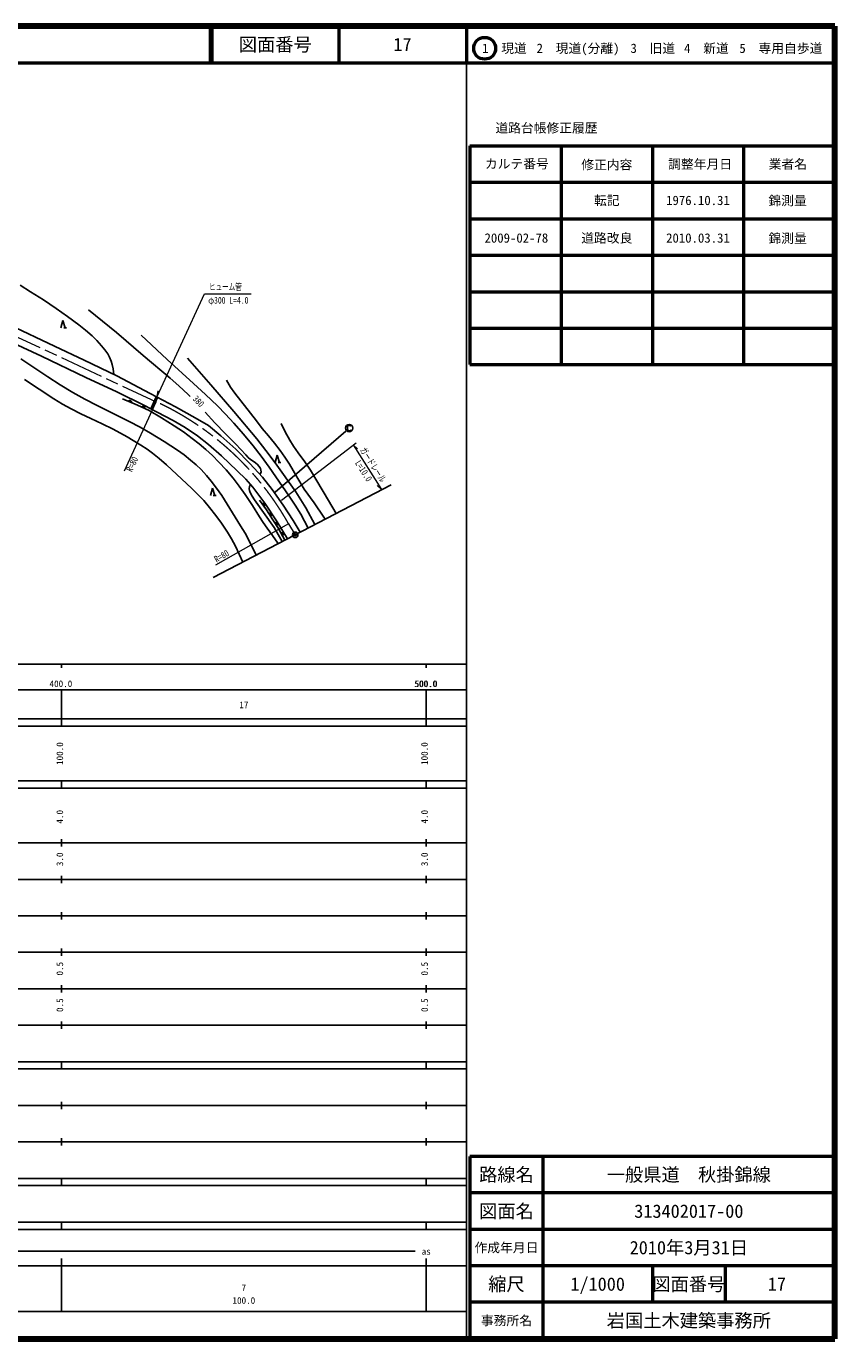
# Model space of a CAD drawing. Units: millimetres, scale not verified. Extents: x 40000 to 680000, y 20000 to 380000.
# Drawn here: x 458344 to 680000, y 20000 to 380000 of the extents above; entities that cross this region are included whole.
import ezdxf
from ezdxf.enums import TextEntityAlignment as Align

# ---------------------------------------------------------------- set-up
doc = ezdxf.new("R2010")
doc.units = ezdxf.units.MM
doc.header["$LTSCALE"] = 1000
doc.header["$PDMODE"] = 32
doc.header["$PDSIZE"] = 500
doc.linetypes.add('CHAIN', pattern=[18.5, 12, -1.5, 3.5, -1.5])
doc.linetypes.add('DASHED', pattern=[7.5, 6, -1.5])
for name, color, linetype, lineweight in [('M-BGD', 7, 'Continuous', 25), ('M-BMK', 2, 'CHAIN', 13), ('M-BMK-HTXT', 7, 'Continuous', 13), ('M-BMK-SRVR', 3, 'Continuous', 25), ('M-STR-HTXT', 7, 'Continuous', 13), ('M-STR-STRC', 7, 'Continuous', 25), ('M-TTL', 2, 'Continuous', 140), ('M-TTL-BAND', 7, 'Continuous', 25), ('M-TTL-FRAM', 2, 'Continuous', 50), ('M-TTL-LINE', 7, 'Continuous', 50)]:
    doc.layers.add(name, color=color, linetype=linetype, lineweight=lineweight)
doc.layers.add('M-OTRS', color=6, linetype='Continuous')
doc.layers.add('M-TTL-TXT', color=7, linetype='Continuous')
doc.styles.add('ＭＳ ゴシック', font='')
doc.styles.get('ＭＳ ゴシック').set_extended_font_data('MS Gothic')

msp = doc.modelspace()

# ---------------------------------------------------------------- linework, layer by layer
at = {"layer": 'M-BGD'}
for p, q in [((467803, 297299), (468403, 299299)), ((468403, 299299), (469003, 297299)), ((453764, 298125), (466047, 292277)), ((468603, 297299), (469403, 297299)), ((450824, 294922), (462558, 289471)), ((466047, 292277), (474199, 288422)), ((462558, 289471), (474684, 283657)), ((474199, 288422), (483166, 284122)), ((474684, 283657), (483137, 279711)), ((483166, 284122), (492356, 279229)), ((483137, 279711), (490724, 275957)), ((484745, 277797), (488803, 276031)), ((486400, 277208), (486316, 277114)), ((486495, 277275), (486400, 277208)), ((486627, 277327), (486495, 277275)), ((486742, 277342), (486627, 277327)), ((486868, 277331), (486742, 277342)), ((487015, 277267), (486868, 277331)), ((487109, 277183), (487015, 277267)), ((492356, 279229), (499246, 275646)), ((487177, 277088), (487109, 277183)), ((487229, 276956), (487177, 277088)), ((487244, 276841), (487229, 276956)), ((487232, 276715), (487244, 276841)), ((488803, 276031), (491996, 274603)), ((490028, 275614), (489943, 275521)), ((490124, 275681), (490028, 275614)), ((490256, 275732), (490124, 275681)), ((490372, 275746), (490256, 275732)), ((490498, 275733), (490372, 275746)), ((490644, 275668), (490498, 275733)), ((490737, 275582), (490644, 275668)), ((490724, 275957), (494246, 274172)), ((490804, 275487), (490737, 275582)), ((490854, 275355), (490804, 275487)), ((490868, 275239), (490854, 275355)), ((490856, 275113), (490868, 275239)), ((494246, 274172), (498660, 271870)), ((499246, 275646), (504678, 272581)), ((498660, 271870), (501947, 269944)), ((504678, 272581), (508321, 270486)), ((508321, 270486), (511703, 267672)), ((501947, 269944), (505261, 267693)), ((505261, 267693), (508314, 265251)), ((511703, 267672), (515770, 264029)), ((508314, 265251), (511836, 262151)), ((515770, 264029), (519675, 260034)), ((511836, 262151), (516203, 258064)), ((519675, 260034), (523074, 256299)), ((526572, 260352), (527173, 262352)), ((527173, 262352), (527772, 260352)), ((527372, 260352), (528172, 260352)), ((516203, 258064), (518522, 255799)), ((518522, 255799), (520447, 253592)), ((523074, 256299), (525795, 252938)), ((508818, 251259), (509418, 253258)), ((509418, 253258), (510018, 251258)), ((509575, 228762), (558391, 254223)), ((520447, 253592), (523734, 249177)), ((525795, 252938), (528770, 248597)), ((509618, 251258), (510418, 251258)), ((522313, 249996), (524191, 247366)), ((523082, 249125), (522961, 249088)), ((523198, 249134), (523082, 249125)), ((523338, 249111), (523198, 249134)), ((523445, 249064), (523338, 249111)), ((523547, 248990), (523445, 249064)), ((523640, 248860), (523547, 248990)), ((523617, 248376), (523663, 248483)), ((523677, 248739), (523640, 248860)), ((523663, 248483), (523687, 248623)), ((523687, 248623), (523677, 248739)), ((523734, 249177), (527112, 244108)), ((528770, 248597), (531550, 244391)), ((523542, 248274), (523617, 248376)), ((524191, 247366), (525919, 244585)), ((524914, 246430), (524791, 246400)), ((525031, 246431), (524914, 246430)), ((525168, 246399), (525031, 246431)), ((525272, 246346), (525168, 246399)), ((525369, 246265), (525272, 246346)), ((525319, 245551), (525400, 245648)), ((525454, 246129), (525369, 246265)), ((525400, 245648), (525453, 245752)), ((525453, 245752), (525485, 245890)), ((525483, 246006), (525454, 246129)), ((525485, 245890), (525483, 246006)), ((525919, 244585), (527459, 242218)), ((526539, 243853), (526416, 243821)), ((526655, 243857), (526539, 243853)), ((526794, 243828), (526655, 243857)), ((526898, 243777), (526794, 243828)), ((526997, 243698), (526898, 243777)), ((526962, 242983), (527040, 243082)), ((527085, 243564), (526997, 243698)), ((527040, 243082), (527092, 243186)), ((527117, 243441), (527085, 243564)), ((527092, 243186), (527121, 243325)), ((527112, 244108), (529999, 239415)), ((527121, 243325), (527117, 243441)), ((527459, 242218), (529260, 239029)), ((531550, 244391), (533478, 241229)), ((528238, 241083), (528114, 241059)), ((528354, 241080), (528238, 241083)), ((528491, 241042), (528354, 241080)), ((528592, 240984), (528491, 241042)), ((528686, 240900), (528592, 240984)), ((528605, 240188), (528690, 240282)), ((528764, 240760), (528686, 240900)), ((528690, 240282), (528748, 240383)), ((528748, 240383), (528785, 240520)), ((528789, 240636), (528764, 240760)), ((528785, 240520), (528789, 240636))]:
    msp.add_line(p, q, dxfattribs=at)
at = {"layer": 'M-BGD', "linetype": 'DASHED'}
for p, q in [((492465, 275074), (493965, 278392)), ((492868, 274870), (494366, 278184))]:
    msp.add_line(p, q, dxfattribs=at)
at = {"layer": 'M-BGD'}
for points in [[(456633, 308948), (459538, 307198), (463071, 304952), (466557, 302614), (469680, 300424), (472755, 298145), (474618, 296637), (476416, 295050), (477707, 293787), (478987, 292388), (479883, 291281), (480686, 290115), (481177, 289243), (481653, 288150), (481940, 287193), (482173, 286017), (482377, 284500)], [(475449, 302181), (483089, 296042), (490422, 289704), (497798, 283435), (500213, 281336), (502707, 279031), (503287, 278462)], [(489846, 295283), (496951, 288599), (504228, 282035), (507489, 279040), (510804, 275852), (512988, 273614), (515285, 271107), (517900, 268078), (520519, 264888), (522741, 262055), (524967, 259041), (530378, 251085), (532068, 248606), (533600, 246170), (535628, 242351)], [(456875, 288815), (460383, 286377), (464220, 283839), (467660, 281654), (471128, 279574), (474445, 277720), (477811, 275955), (486545, 271607), (489560, 270034), (492398, 268433), (496128, 266103), (499805, 263686), (501606, 262423), (503418, 261020), (504924, 259703), (506273, 258386), (507761, 256764), (509079, 255184), (510539, 253279), (511926, 251302), (517105, 243008), (518343, 240962), (519582, 238705), (521347, 234902)], [(502574, 288990), (508968, 281671), (515219, 274342), (521528, 266844), (524047, 263603), (526542, 260225), (532207, 252310), (533641, 250143), (535007, 247891), (537491, 243322)], [(457862, 283094), (465904, 277823), (468291, 276362), (470615, 275056), (473288, 273691), (476057, 272395), (479152, 270986), (482152, 269506), (485987, 267350), (489786, 265093), (491460, 264002), (492943, 262919), (494805, 261405), (496757, 259681), (503777, 253196), (505489, 251516), (507002, 249882), (508561, 248040), (510281, 245831), (511837, 243700), (513475, 241268), (514617, 239387), (515712, 237372), (517739, 233020)], [(513203, 282897), (514361, 281025), (515524, 279337), (521482, 271756), (523047, 269680), (524727, 267626), (526410, 265643), (527971, 263644), (529228, 261837), (530472, 259855), (532490, 256398), (534562, 253051), (537246, 249315), (539943, 245377), (540318, 244797)], [(491996, 274603), (495446, 272576), (498932, 270410), (501418, 268732), (503847, 266970), (505748, 265497), (507612, 263925), (509360, 262282), (511178, 260420), (513113, 258295), (515051, 256006), (516750, 253822), (518385, 251549), (520352, 248556), (522273, 245444), (523253, 243920), (524423, 242298), (525866, 240334), (527316, 238176), (527394, 238056)], [(507368, 274162), (510068, 271206), (512962, 268193), (515780, 265359), (518530, 262447), (519192, 261720), (519831, 261198), (520847, 260546), (521677, 259885), (522207, 259278), (522563, 258683), (522700, 258299), (522711, 257733), (522426, 257012)], [(528224, 271079), (529363, 268735), (530598, 266451), (531651, 264789), (532918, 262991), (534687, 260562), (536266, 258217), (541204, 249903), (543347, 246376)], [(519817, 254315), (519577, 253759), (519459, 253151), (519510, 252667), (519709, 252099), (520262, 251120), (520948, 250138), (526299, 242504), (528550, 238658)]]:
    msp.add_lwpolyline(points, dxfattribs=at)
msp.add_circle((531740, 240323), 63.4, dxfattribs=at)
at = {"layer": 'M-BMK'}
for p, q in [((451210, 296938), (493976, 276989)), ((530286, 243487), (532089, 240505))]:
    msp.add_line(p, q, dxfattribs=at)
msp.add_arc((460411, 204182), 80171, 29.3583, 65.2502, dxfattribs=at)
at = {"layer": 'M-BMK-HTXT'}
for p, q in [((485261, 258084), (493976, 276989)), ((530286, 243487), (510219, 232199))]:
    msp.add_line(p, q, dxfattribs=at)
at = {"layer": 'M-BMK-SRVR'}
for radius in [750, 30]:
    msp.add_circle((532089, 240505), radius, dxfattribs=at)
at = {"layer": 'M-OTRS'}
msp.add_point((532089, 240505), dxfattribs=at)
at = {"layer": 'M-STR-HTXT'}
for p, q in [((494275, 278434), (507204, 306574)), ((507204, 306574), (519988, 306572)), ((494275, 278434), (494519, 279973)), ((528314, 249990), (548798, 265764)), ((548006, 265153), (549165, 264113)), ((548006, 265153), (555755, 252973)), ((555755, 252973), (554595, 254014))]:
    msp.add_line(p, q, dxfattribs=at)
at = {"layer": 'M-STR-STRC'}
for p, q in [((546556, 270383), (546436, 270223)), ((546436, 270223), (546436, 269343)), ((546716, 270503), (546556, 270383)), ((547076, 270503), (546716, 270503)), ((547236, 270383), (547076, 270503)), ((547316, 270263), (547236, 270383)), ((526586, 252209), (545938, 268953)), ((546436, 269343), (546556, 269183)), ((546556, 269183), (546716, 269063)), ((546716, 269063), (547076, 269063)), ((547076, 269063), (547236, 269143)), ((547236, 269143), (547316, 269263))]:
    msp.add_line(p, q, dxfattribs=at)
msp.add_circle((546876, 269783), 1000, dxfattribs=at)
at = {"layer": 'M-TTL'}
for p, q in [((680000, 380000), (40000, 380000)), ((680000, 20000), (680000, 380000)), ((40000, 20000), (680000, 20000))]:
    msp.add_line(p, q, dxfattribs=at)
at = {"layer": 'M-TTL-BAND'}
for p, q in [((579000, 20000), (579000, 370000)), ((40000, 205000), (579000, 205000)), ((468000, 205000), (468000, 204000)), ((568000, 205000), (568000, 204000)), ((68000, 198000), (579000, 198000)), ((468000, 188000), (468000, 198000)), ((568000, 188000), (568000, 198000)), ((40000, 190000), (579000, 190000)), ((40000, 188000), (579000, 188000)), ((40000, 173000), (579000, 173000)), ((468000, 171000), (468000, 173000)), ((568000, 171000), (568000, 173000)), ((40000, 171000), (579000, 171000)), ((40000, 156000), (579000, 156000)), ((468000, 155000), (468000, 157000)), ((568000, 155000), (568000, 157000)), ((46000, 146000), (579000, 146000)), ((468000, 145000), (468000, 147000)), ((568000, 145000), (568000, 147000)), ((468000, 135000), (468000, 137000)), ((568000, 135000), (568000, 137000)), ((52000, 136000), (579000, 136000)), ((46000, 126000), (579000, 126000)), ((468000, 125000), (468000, 127000)), ((568000, 125000), (568000, 127000)), ((52000, 116000), (579000, 116000)), ((468000, 115000), (468000, 117000)), ((568000, 115000), (568000, 117000)), ((46000, 106000), (579000, 106000)), ((468000, 105000), (468000, 107000)), ((568000, 105000), (568000, 107000)), ((40000, 96000), (579000, 96000)), ((40000, 94000), (579000, 94000)), ((468000, 94000), (468000, 96000)), ((568000, 94000), (568000, 96000)), ((49000, 84000), (579000, 84000)), ((468000, 83000), (468000, 85000)), ((568000, 83000), (568000, 85000)), ((40000, 74000), (579000, 74000)), ((468000, 73000), (468000, 75000)), ((568000, 73000), (568000, 75000)), ((40000, 64000), (579000, 64000)), ((40000, 62000), (579000, 62000)), ((468000, 62000), (468000, 64000)), ((568000, 62000), (568000, 64000)), ((40000, 52000), (579000, 52000)), ((468000, 50000), (468000, 52000)), ((568000, 50000), (568000, 52000)), ((40000, 50000), (579000, 50000)), ((71000, 44000), (565000, 44000)), ((40000, 40000), (579000, 40000)), ((468000, 27500), (468000, 42000)), ((568000, 27500), (568000, 42000)), ((68000, 27500), (579000, 27500))]:
    msp.add_line(p, q, dxfattribs=at)
at = {"layer": 'M-TTL-FRAM'}
for p, q in [((580000, 347197), (580000, 287197)), ((580000, 347197), (680000, 347197)), ((580000, 287197), (680000, 287197)), ((680000, 70000), (580000, 70000)), ((580000, 70000), (580000, 20000))]:
    msp.add_line(p, q, dxfattribs=at)
at = {"layer": 'M-TTL-LINE'}
for p, q in [((508747, 380000), (508747, 370000)), ((509247, 380000), (509247, 370000)), ((543997, 380000), (543997, 370000)), ((579000, 380000), (579000, 370000)), ((40000, 370000), (680000, 370000)), ((605000, 347197), (605000, 287197)), ((630000, 347197), (630000, 287197)), ((655000, 347197), (655000, 287197)), ((580000, 337197), (680000, 337197)), ((580000, 327197), (680000, 327197)), ((580000, 317197), (680000, 317197)), ((580000, 307197), (680000, 307197)), ((580000, 297197), (680000, 297197)), ((600000, 70000), (600000, 20000)), ((680000, 60000), (580000, 60000)), ((680000, 50000), (580000, 50000)), ((680000, 40000), (580000, 40000)), ((630000, 40000), (630000, 30000)), ((650000, 40000), (650000, 30000)), ((680000, 30000), (580000, 30000))]:
    msp.add_line(p, q, dxfattribs=at)
msp.add_circle((584031, 373958), 3000, dxfattribs=at)

# ---------------------------------------------------------------- texts
at = {"layer": 'M-BGD', "style": 'ＭＳ ゴシック', "width": 0.7}
msp.add_text('380', height=1833, rotation=313.394, dxfattribs=at).set_placement((503438, 277273), align=Align.BOTTOM_LEFT)
at = {"layer": 'M-BMK-HTXT', "style": 'ＭＳ ゴシック', "width": 0.7}
for rotation, p in [(64.994, (487818, 257377)), (30.094, (510797, 232378))]:
    msp.add_text('R=80', height=1833, rotation=rotation, dxfattribs=at).set_placement(p, align=Align.BOTTOM_LEFT)
at = {"layer": 'M-STR-HTXT', "style": 'ＭＳ ゴシック', "width": 0.7}
for s, rotation, p in [('ヒューム管', 359.994, (508454, 307074)), ('φ300 L=4.0', 359.994, (508243, 303368)), ('ガードレール', 302.694, (549276, 263471)), ('L=10.0', 302.494, (547921, 259917))]:
    msp.add_text(s, height=1833, rotation=rotation, dxfattribs=at).set_placement(p, align=Align.BOTTOM_LEFT)
at = {"layer": 'M-TTL-BAND', "style": 'ＭＳ ゴシック'}
for s, p in [('400.0', (467844, 198195)), ('500.0', (567844, 198195)), ('500.0', (568000, 198195)), ('17', (518000, 192405)), ('as', (568000, 42500)), ('7', (518000, 32523)), ('100.0', (518000, 29033))]:
    msp.add_text(s, height=1833, dxfattribs=at).set_placement(p, align=Align.BOTTOM_CENTER)
for s, p in [('100.0', (469000, 180500)), ('100.0', (569000, 180500)), ('4.0', (469000, 163174)), ('4.0', (569000, 163174)), ('3.0', (469000, 151500)), ('3.0', (569000, 151500)), ('0.5', (469000, 121500)), ('0.5', (569000, 121500)), ('0.5', (469000, 111500)), ('0.5', (569000, 111500))]:
    msp.add_text(s, height=1833, rotation=90, dxfattribs=at).set_placement(p, align=Align.BOTTOM_CENTER)
at = {"layer": 'M-TTL-TXT', "style": 'ＭＳ ゴシック'}
for s, height, p in [('図面番号', 3666, (526622, 375000)), ('17', 3666, (561497, 375000)), ('1\u3000現道', 2566, (589448, 373958)), ('2\u3000現道(分離)', 2566, (609619, 373958)), ('3\u3000旧道', 2566, (630121, 373958)), ('4\u3000新道', 2566, (644824, 373958)), ('5\u3000専用自歩道', 2566, (665228, 373958)), ('道路台帳修正履歴', 2566, (600968, 352113)), ('カルテ番号', 2566, (592839, 342277)), ('修正内容', 2566, (617509, 342023)), ('調整年月日', 2566, (643089, 342197)), ('業者名', 2566, (667134, 342197)), ('転記', 2566, (617500, 332245)), ('1976.10.31', 2566, (642500, 332245)), ('錦測量', 2566, (667077, 332189)), ('2009-02-78', 2566, (592716, 321919)), ('道路改良', 2566, (617500, 321919)), ('2010.03.31', 2566, (642500, 321919)), ('錦測量', 2566, (667077, 321862)), ('路線名', 3666, (590000, 65000)), ('路線名', 3666, (590000, 65000)), ('一般県道\u3000秋掛錦線', 3666, (640000, 65000)), ('図面名', 3666, (590000, 55000)), ('図面名', 3666, (590000, 55000)), ('313402017-00', 3666, (640000, 55000)), ('2010年3月31日', 3666, (640000, 45000)), ('作成年月日', 2566, (590000, 45000)), ('作成年月日', 2566, (590000, 45000)), ('縮尺', 3666, (590000, 35000)), ('縮尺', 3666, (590000, 35000)), ('1/1000', 3666, (615000, 35000)), ('図面番号', 3666, (640000, 35000)), ('図面番号', 3666, (640000, 35000)), ('17', 3666, (664125, 35000)), ('事務所名', 2566, (590000, 25000)), ('事務所名', 2566, (590000, 25000)), ('岩国土木建築事務所', 3666, (640000, 25000))]:
    msp.add_text(s, height=height, dxfattribs=at).set_placement(p, align=Align.MIDDLE_CENTER)

doc.saveas('drawing.dxf')
